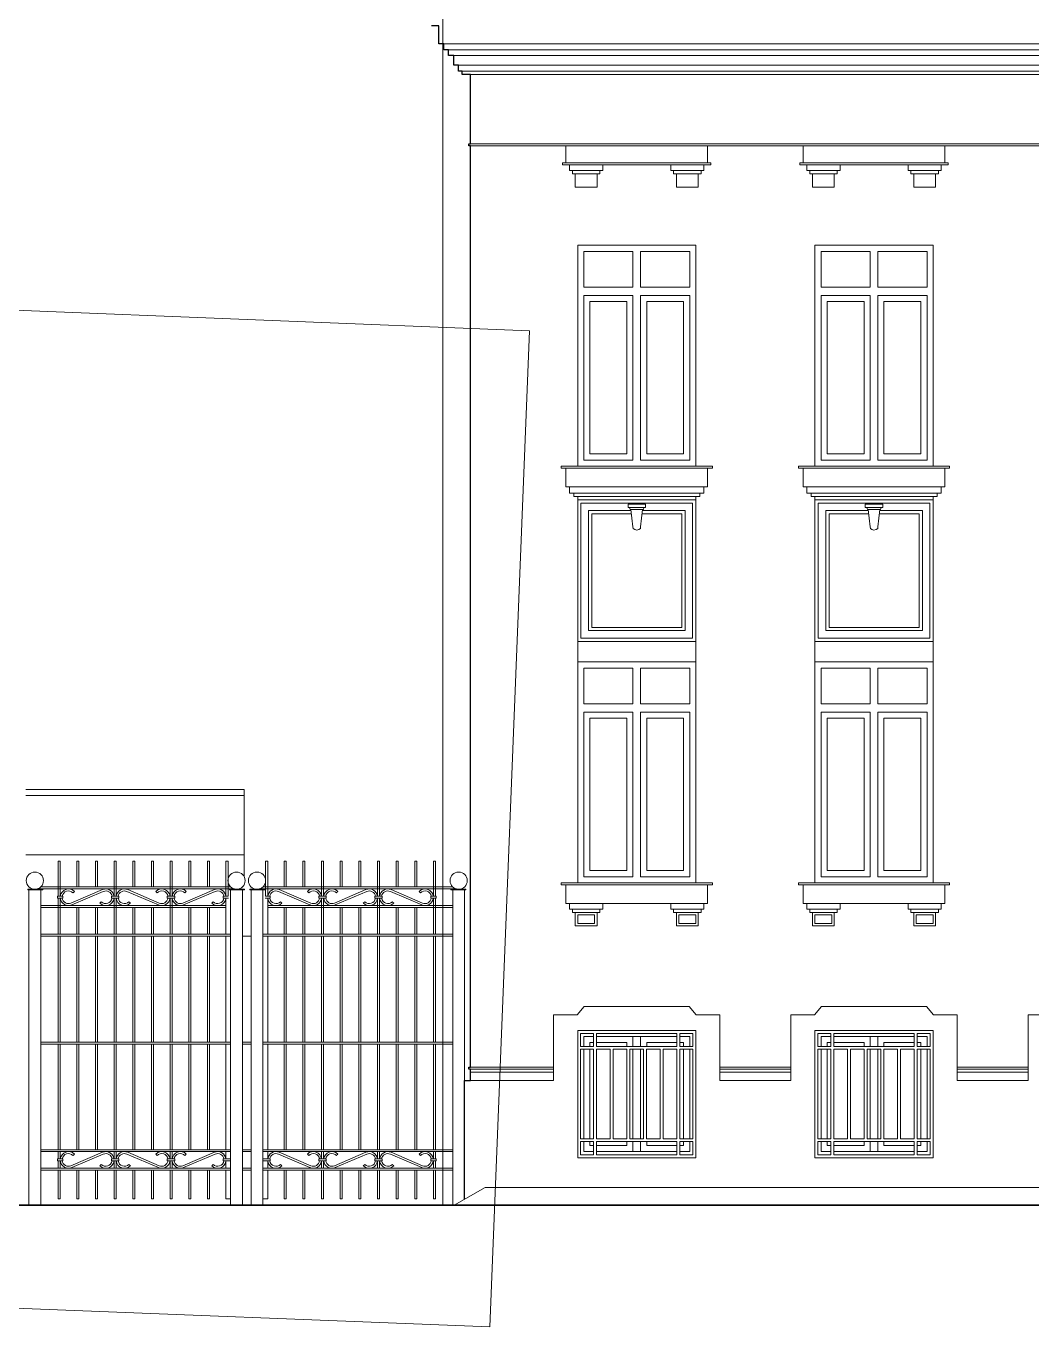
# Model space of a CAD drawing. Header units: metres. Extents: x 13 to 189, y -87 to 82.
# Drawn here: x 142.83 to 151.3, y -70.12 to -59.17 of the extents above; entities that cross this region are included whole.
import ezdxf

# ---------------------------------------------------------------- set-up
doc = ezdxf.new("R2010")
doc.units = ezdxf.units.M
doc.header["$MEASUREMENT"] = 0
for name, color, linetype, lineweight in [('cladiri', 1, 'Continuous', 30), ('Detalii Cladiri', 200, 'Continuous', 9), ('Linie Pamant', 30, 'Continuous', 35), ('Linii de constructie', 255, 'Continuous', 0), ('strazi', 211, 'Continuous', 13), ('Tamplarie', 130, 'Continuous', 9)]:
    doc.layers.add(name, color=color, linetype=linetype, lineweight=lineweight)
doc.layers.add('Plan Secund', color=7, linetype='Continuous', lineweight=5, true_color=0x8a8a8a)
picture_1 = doc.add_image_def('image1.jpg', size_in_pixel=(1332, 830))
picture_2 = doc.add_image_def('image2.jpg', size_in_pixel=(2048, 1153))

msp = doc.modelspace()

# ---------------------------------------------------------------- linework, layer by layer
at = {"layer": 'cladiri'}
msp.add_lwpolyline([(146.526, -69.045), (146.526, -68.045), (146.576, -68.045), (146.576, -67.949), (146.561, -67.949), (146.561, -67.934), (146.576, -67.934), (146.576, -60.174), (146.561, -60.174), (146.561, -60.158), (146.576, -60.158), (146.576, -59.574), (146.505, -59.574), (146.505, -59.544), (146.475, -59.544), (146.475, -59.495), (146.435, -59.495), (146.435, -59.414), (146.39, -59.414), (146.39, -59.365), (146.35, -59.365), (146.35, -59.315), (146.31, -59.315), (146.31, -59.165), (146.246, -59.165)], dxfattribs=at)
at = {"layer": 'Detalii Cladiri'}
for p, q in [((143.104, -66.198), (143.104, -66.494)), ((143.121, -66.494), (143.121, -66.198)), ((143.261, -66.198), (143.261, -66.415)), ((143.278, -66.415), (143.278, -66.198)), ((143.418, -66.198), (143.418, -66.415)), ((143.435, -66.415), (143.435, -66.198)), ((143.575, -66.198), (143.575, -66.494)), ((143.592, -66.494), (143.592, -66.198)), ((143.732, -66.198), (143.732, -66.415)), ((143.749, -66.415), (143.749, -66.198)), ((143.889, -66.198), (143.889, -66.415)), ((143.906, -66.415), (143.906, -66.198)), ((144.046, -66.198), (144.046, -66.494)), ((144.063, -66.494), (144.063, -66.198)), ((144.203, -66.198), (144.203, -66.415)), ((144.22, -66.415), (144.22, -66.198)), ((144.36, -66.198), (144.36, -66.415)), ((144.377, -66.415), (144.377, -66.198)), ((144.517, -66.198), (144.517, -66.494)), ((144.534, -66.494), (144.534, -66.198)), ((144.851, -66.494), (144.851, -66.198)), ((144.868, -66.198), (144.868, -66.494)), ((145.008, -66.415), (145.008, -66.198)), ((145.025, -66.198), (145.025, -66.415)), ((145.165, -66.415), (145.165, -66.198)), ((145.182, -66.198), (145.182, -66.415)), ((145.322, -66.494), (145.322, -66.198)), ((145.339, -66.198), (145.339, -66.494)), ((145.479, -66.415), (145.479, -66.198)), ((145.496, -66.198), (145.496, -66.415)), ((145.636, -66.415), (145.636, -66.198)), ((145.652, -66.198), (145.652, -66.415)), ((145.793, -66.494), (145.793, -66.198)), ((145.809, -66.198), (145.809, -66.494)), ((145.95, -66.415), (145.95, -66.198)), ((145.966, -66.198), (145.966, -66.415)), ((146.107, -66.415), (146.107, -66.198)), ((146.123, -66.198), (146.123, -66.415)), ((146.264, -66.494), (146.264, -66.198)), ((146.28, -66.198), (146.28, -66.494)), ((142.975, -66.434), (142.848, -66.434)), ((142.848, -66.44), (142.848, -66.434)), ((142.975, -66.44), (142.848, -66.44)), ((142.858, -69.095), (142.858, -66.44)), ((142.911, -66.434), (142.975, -66.434)), ((142.926, -66.432), (144.588, -66.432)), ((142.957, -66.415), (144.557, -66.415)), ((142.958, -66.44), (142.958, -69.095)), ((142.975, -66.434), (142.975, -66.44)), ((142.975, -66.434), (142.975, -66.44)), ((142.975, -66.434), (142.975, -66.44)), ((143.099, -66.511), (143.099, -66.494)), ((143.099, -66.494), (143.113, -66.494)), ((143.144, -66.494), (143.113, -66.494)), ((143.144, -66.494), (143.144, -66.511)), ((143.144, -66.494), (143.144, -66.511)), ((143.478, -66.438), (143.212, -66.551)), ((143.484, -66.453), (143.219, -66.567)), ((143.229, -66.464), (143.241, -66.453)), ((143.553, -66.494), (143.584, -66.494)), ((143.553, -66.494), (143.553, -66.511)), ((143.615, -66.494), (143.584, -66.494)), ((143.615, -66.494), (143.615, -66.511)), ((143.683, -66.453), (143.948, -66.567)), ((143.69, -66.438), (143.955, -66.551)), ((143.938, -66.464), (143.926, -66.453)), ((144.023, -66.494), (144.054, -66.494)), ((144.023, -66.494), (144.023, -66.511)), ((144.085, -66.494), (144.054, -66.494)), ((144.085, -66.494), (144.085, -66.511)), ((144.419, -66.438), (144.154, -66.551)), ((144.426, -66.453), (144.16, -66.567)), ((144.171, -66.464), (144.182, -66.453)), ((144.494, -66.494), (144.534, -66.494)), ((144.494, -66.494), (144.494, -66.511)), ((144.673, -66.434), (144.546, -66.434)), ((144.546, -66.44), (144.546, -66.434)), ((144.673, -66.44), (144.546, -66.44)), ((144.556, -69.095), (144.556, -66.44)), ((144.609, -66.434), (144.673, -66.434)), ((144.656, -66.44), (144.656, -69.095)), ((144.673, -66.434), (144.673, -66.44)), ((144.673, -66.434), (144.673, -66.44)), ((144.673, -66.434), (144.673, -66.44)), ((144.845, -66.434), (144.718, -66.434)), ((144.718, -66.44), (144.718, -66.434)), ((144.845, -66.44), (144.718, -66.44)), ((144.729, -69.095), (144.729, -66.44)), ((144.782, -66.434), (144.845, -66.434)), ((146.458, -66.432), (144.797, -66.432)), ((146.427, -66.415), (144.827, -66.415)), ((144.828, -66.44), (144.828, -69.095)), ((144.845, -66.434), (144.845, -66.44)), ((144.845, -66.434), (144.845, -66.44)), ((144.845, -66.434), (144.845, -66.44)), ((144.89, -66.494), (144.851, -66.494)), ((144.89, -66.494), (144.89, -66.511)), ((144.959, -66.453), (145.224, -66.567)), ((144.965, -66.438), (145.231, -66.551)), ((145.214, -66.464), (145.202, -66.453)), ((145.299, -66.494), (145.33, -66.494)), ((145.299, -66.494), (145.299, -66.511)), ((145.361, -66.494), (145.33, -66.494)), ((145.361, -66.494), (145.361, -66.511)), ((145.695, -66.438), (145.43, -66.551)), ((145.702, -66.453), (145.436, -66.567)), ((145.446, -66.464), (145.458, -66.453)), ((145.77, -66.494), (145.77, -66.511)), ((145.77, -66.494), (145.801, -66.494)), ((145.832, -66.494), (145.801, -66.494)), ((145.832, -66.494), (145.832, -66.511)), ((145.901, -66.453), (146.166, -66.567)), ((145.907, -66.438), (146.172, -66.551)), ((146.156, -66.464), (146.144, -66.453)), ((146.241, -66.494), (146.241, -66.511)), ((146.241, -66.494), (146.272, -66.494)), ((146.241, -66.494), (146.241, -66.511)), ((146.286, -66.494), (146.272, -66.494)), ((146.286, -66.511), (146.286, -66.494)), ((146.409, -66.434), (146.537, -66.434)), ((146.41, -66.434), (146.409, -66.44)), ((146.41, -66.434), (146.409, -66.44)), ((146.41, -66.434), (146.409, -66.44)), ((146.409, -66.44), (146.537, -66.44)), ((146.473, -66.434), (146.41, -66.434)), ((146.427, -66.44), (146.427, -69.095)), ((146.526, -69.044), (146.526, -66.44)), ((146.537, -66.44), (146.537, -66.434)), ((142.958, -66.572), (144.517, -66.572)), ((142.958, -66.589), (144.517, -66.589)), ((143.099, -66.511), (143.113, -66.511)), ((143.104, -66.511), (143.104, -66.813)), ((143.144, -66.511), (143.113, -66.511)), ((143.121, -66.813), (143.121, -66.511)), ((143.261, -66.589), (143.261, -66.813)), ((143.278, -66.813), (143.278, -66.589)), ((143.418, -66.589), (143.418, -66.813)), ((143.435, -66.813), (143.435, -66.589)), ((143.467, -66.54), (143.456, -66.552)), ((143.553, -66.511), (143.584, -66.511)), ((143.575, -66.511), (143.575, -66.813)), ((143.615, -66.511), (143.584, -66.511)), ((143.592, -66.813), (143.592, -66.511)), ((143.7, -66.54), (143.712, -66.552)), ((143.732, -66.589), (143.732, -66.813)), ((143.749, -66.813), (143.749, -66.589)), ((143.889, -66.589), (143.889, -66.813)), ((143.906, -66.813), (143.906, -66.589)), ((144.023, -66.511), (144.054, -66.511)), ((144.046, -66.511), (144.046, -66.813)), ((144.085, -66.511), (144.054, -66.511)), ((144.063, -66.813), (144.063, -66.511)), ((144.203, -66.589), (144.203, -66.813)), ((144.22, -66.813), (144.22, -66.589)), ((144.36, -66.589), (144.36, -66.813)), ((144.377, -66.813), (144.377, -66.589)), ((144.409, -66.54), (144.397, -66.552)), ((144.494, -66.511), (144.538, -66.511)), ((144.517, -66.511), (144.517, -66.813)), ((144.89, -66.511), (144.846, -66.511)), ((144.868, -66.511), (144.868, -66.813)), ((146.427, -66.572), (144.868, -66.572)), ((146.427, -66.589), (144.868, -66.589)), ((144.976, -66.54), (144.987, -66.552)), ((145.008, -66.813), (145.008, -66.589)), ((145.025, -66.589), (145.025, -66.813)), ((145.165, -66.813), (145.165, -66.589)), ((145.182, -66.589), (145.182, -66.813)), ((145.299, -66.511), (145.33, -66.511)), ((145.322, -66.813), (145.322, -66.511)), ((145.361, -66.511), (145.33, -66.511)), ((145.339, -66.511), (145.339, -66.813)), ((145.479, -66.813), (145.479, -66.589)), ((145.496, -66.589), (145.496, -66.813)), ((145.636, -66.813), (145.636, -66.589)), ((145.652, -66.589), (145.652, -66.813)), ((145.685, -66.54), (145.673, -66.552)), ((145.77, -66.511), (145.801, -66.511)), ((145.793, -66.813), (145.793, -66.511)), ((145.832, -66.511), (145.801, -66.511)), ((145.809, -66.511), (145.809, -66.813)), ((145.917, -66.54), (145.929, -66.552)), ((145.95, -66.813), (145.95, -66.589)), ((145.966, -66.589), (145.966, -66.813)), ((146.107, -66.813), (146.107, -66.589)), ((146.123, -66.589), (146.123, -66.813)), ((146.241, -66.511), (146.272, -66.511)), ((146.264, -66.813), (146.264, -66.511)), ((146.286, -66.511), (146.272, -66.511)), ((146.28, -66.511), (146.28, -66.813)), ((142.958, -66.813), (144.556, -66.813)), ((146.427, -66.813), (144.828, -66.813)), ((142.958, -66.83), (144.556, -66.83)), ((143.104, -67.721), (143.104, -66.83)), ((143.121, -66.83), (143.121, -67.721)), ((143.261, -67.721), (143.261, -66.83)), ((143.278, -66.83), (143.278, -67.721)), ((143.418, -67.721), (143.418, -66.83)), ((143.435, -66.83), (143.435, -67.721)), ((143.575, -67.721), (143.575, -66.83)), ((143.592, -66.83), (143.592, -67.721)), ((143.732, -67.721), (143.732, -66.83)), ((143.749, -66.83), (143.749, -67.721)), ((143.889, -67.721), (143.889, -66.83)), ((143.906, -66.83), (143.906, -67.721)), ((144.046, -67.721), (144.046, -66.83)), ((144.063, -66.83), (144.063, -67.721)), ((144.203, -67.721), (144.203, -66.83)), ((144.22, -66.83), (144.22, -67.721)), ((144.36, -67.721), (144.36, -66.83)), ((144.377, -66.83), (144.377, -67.721)), ((144.517, -67.721), (144.517, -66.83)), ((144.656, -66.83), (144.729, -66.83)), ((146.427, -66.83), (144.828, -66.83)), ((144.868, -67.721), (144.868, -66.83)), ((145.008, -66.83), (145.008, -67.721)), ((145.025, -67.721), (145.025, -66.83)), ((145.165, -66.83), (145.165, -67.721)), ((145.182, -67.721), (145.182, -66.83)), ((145.322, -66.83), (145.322, -67.721)), ((145.339, -67.721), (145.339, -66.83)), ((145.479, -66.83), (145.479, -67.721)), ((145.496, -67.721), (145.496, -66.83)), ((145.636, -66.83), (145.636, -67.721)), ((145.652, -67.721), (145.652, -66.83)), ((145.793, -66.83), (145.793, -67.721)), ((145.809, -67.721), (145.809, -66.83)), ((145.95, -66.83), (145.95, -67.721)), ((145.966, -67.721), (145.966, -66.83)), ((146.107, -66.83), (146.107, -67.721)), ((146.123, -67.721), (146.123, -66.83)), ((146.264, -66.83), (146.264, -67.721)), ((146.28, -67.721), (146.28, -66.83)), ((142.958, -67.721), (144.556, -67.721)), ((142.958, -67.738), (144.556, -67.738)), ((143.104, -67.738), (143.104, -68.628)), ((143.121, -68.628), (143.121, -67.738)), ((143.261, -67.738), (143.261, -68.628)), ((143.278, -68.628), (143.278, -67.738)), ((143.418, -67.738), (143.418, -68.628)), ((143.435, -68.628), (143.435, -67.738)), ((143.575, -67.738), (143.575, -68.628)), ((143.592, -68.628), (143.592, -67.738)), ((143.732, -67.738), (143.732, -68.628)), ((143.749, -68.628), (143.749, -67.738)), ((143.889, -67.738), (143.889, -68.628)), ((143.906, -68.628), (143.906, -67.738)), ((144.046, -67.738), (144.046, -68.628)), ((144.063, -68.628), (144.063, -67.738)), ((144.203, -67.738), (144.203, -68.628)), ((144.22, -68.628), (144.22, -67.738)), ((144.36, -67.738), (144.36, -68.628)), ((144.377, -68.628), (144.377, -67.738)), ((144.517, -67.738), (144.517, -68.628)), ((144.656, -67.721), (144.729, -67.721)), ((144.656, -67.738), (144.729, -67.738)), ((146.427, -67.721), (144.828, -67.721)), ((146.427, -67.738), (144.828, -67.738)), ((144.868, -67.738), (144.868, -68.628)), ((145.008, -68.628), (145.008, -67.738)), ((145.025, -67.738), (145.025, -68.628)), ((145.165, -68.628), (145.165, -67.738)), ((145.182, -67.738), (145.182, -68.628)), ((145.322, -68.628), (145.322, -67.738)), ((145.339, -67.738), (145.339, -68.628)), ((145.479, -68.628), (145.479, -67.738)), ((145.496, -67.738), (145.496, -68.628)), ((145.636, -68.628), (145.636, -67.738)), ((145.652, -67.738), (145.652, -68.628)), ((145.793, -68.628), (145.793, -67.738)), ((145.809, -67.738), (145.809, -68.628)), ((145.95, -68.628), (145.95, -67.738)), ((145.966, -67.738), (145.966, -68.628)), ((146.107, -68.628), (146.107, -67.738)), ((146.123, -67.738), (146.123, -68.628)), ((146.264, -68.628), (146.264, -67.738)), ((146.28, -67.738), (146.28, -68.628)), ((142.958, -68.628), (144.556, -68.628)), ((142.958, -68.644), (144.556, -68.644)), ((143.104, -68.644), (143.104, -68.706)), ((143.121, -68.706), (143.121, -68.644)), ((143.478, -68.65), (143.212, -68.763)), ((143.484, -68.665), (143.219, -68.779)), ((143.229, -68.677), (143.241, -68.665)), ((143.575, -68.644), (143.575, -68.706)), ((143.592, -68.706), (143.592, -68.644)), ((143.683, -68.665), (143.948, -68.779)), ((143.69, -68.65), (143.955, -68.763)), ((143.938, -68.677), (143.926, -68.665)), ((144.046, -68.644), (144.046, -68.706)), ((144.063, -68.706), (144.063, -68.644)), ((144.419, -68.65), (144.154, -68.763)), ((144.426, -68.665), (144.16, -68.779)), ((144.171, -68.677), (144.182, -68.665)), ((144.517, -68.644), (144.517, -68.706)), ((144.656, -68.628), (144.729, -68.628)), ((144.656, -68.644), (144.729, -68.644)), ((146.427, -68.628), (144.828, -68.628)), ((146.427, -68.644), (144.828, -68.644)), ((144.868, -68.644), (144.868, -68.706)), ((144.959, -68.665), (145.224, -68.779)), ((144.965, -68.65), (145.231, -68.763)), ((145.214, -68.677), (145.202, -68.665)), ((145.322, -68.706), (145.322, -68.644)), ((145.339, -68.644), (145.339, -68.706)), ((145.695, -68.65), (145.43, -68.763)), ((145.702, -68.665), (145.436, -68.779)), ((145.446, -68.677), (145.458, -68.665)), ((145.793, -68.706), (145.793, -68.644)), ((145.809, -68.644), (145.809, -68.706)), ((145.901, -68.665), (146.166, -68.779)), ((145.907, -68.65), (146.172, -68.763)), ((146.156, -68.677), (146.144, -68.665)), ((146.264, -68.706), (146.264, -68.644)), ((146.28, -68.644), (146.28, -68.706)), ((142.958, -68.784), (144.556, -68.784)), ((142.958, -68.801), (144.556, -68.801)), ((143.099, -68.723), (143.099, -68.706)), ((143.099, -68.706), (143.113, -68.706)), ((143.099, -68.723), (143.113, -68.723)), ((143.104, -68.723), (143.104, -68.784)), ((143.104, -68.801), (143.104, -69.042)), ((143.144, -68.706), (143.113, -68.706)), ((143.144, -68.723), (143.113, -68.723)), ((143.121, -68.784), (143.121, -68.723)), ((143.121, -69.042), (143.121, -68.801)), ((143.144, -68.706), (143.144, -68.723)), ((143.144, -68.706), (143.144, -68.723)), ((143.261, -68.801), (143.261, -69.042)), ((143.278, -69.042), (143.278, -68.801)), ((143.418, -68.801), (143.418, -69.042)), ((143.435, -69.042), (143.435, -68.801)), ((143.467, -68.752), (143.456, -68.764)), ((143.553, -68.706), (143.584, -68.706)), ((143.553, -68.706), (143.553, -68.723)), ((143.553, -68.723), (143.584, -68.723)), ((143.575, -68.723), (143.575, -68.784)), ((143.575, -68.801), (143.575, -69.042)), ((143.615, -68.706), (143.584, -68.706)), ((143.615, -68.723), (143.584, -68.723)), ((143.592, -68.784), (143.592, -68.723)), ((143.592, -69.042), (143.592, -68.801)), ((143.615, -68.706), (143.615, -68.723)), ((143.7, -68.752), (143.712, -68.764)), ((143.732, -68.801), (143.732, -69.042)), ((143.749, -69.042), (143.749, -68.801)), ((143.889, -68.801), (143.889, -69.042)), ((143.906, -69.042), (143.906, -68.801)), ((144.023, -68.706), (144.054, -68.706)), ((144.023, -68.706), (144.023, -68.723)), ((144.023, -68.723), (144.054, -68.723)), ((144.046, -68.723), (144.046, -68.784)), ((144.046, -68.801), (144.046, -69.042)), ((144.085, -68.706), (144.054, -68.706)), ((144.085, -68.723), (144.054, -68.723)), ((144.063, -68.784), (144.063, -68.723)), ((144.063, -69.042), (144.063, -68.801)), ((144.085, -68.706), (144.085, -68.723)), ((144.203, -68.801), (144.203, -69.042)), ((144.22, -69.042), (144.22, -68.801)), ((144.36, -68.801), (144.36, -69.042)), ((144.377, -69.042), (144.377, -68.801)), ((144.409, -68.752), (144.397, -68.764)), ((144.494, -68.706), (144.525, -68.706)), ((144.494, -68.706), (144.494, -68.723)), ((144.494, -68.723), (144.525, -68.723)), ((144.517, -68.723), (144.517, -68.784)), ((144.517, -68.801), (144.517, -69.042)), ((144.556, -68.706), (144.525, -68.706)), ((144.556, -68.723), (144.525, -68.723)), ((144.656, -68.784), (144.729, -68.784)), ((144.656, -68.801), (144.729, -68.801)), ((144.828, -68.706), (144.859, -68.706)), ((144.828, -68.723), (144.859, -68.723)), ((146.427, -68.784), (144.828, -68.784)), ((146.427, -68.801), (144.828, -68.801)), ((144.89, -68.706), (144.859, -68.706)), ((144.89, -68.723), (144.859, -68.723)), ((144.868, -68.723), (144.868, -68.784)), ((144.868, -68.801), (144.868, -69.042)), ((144.89, -68.706), (144.89, -68.723)), ((144.976, -68.752), (144.987, -68.764)), ((145.008, -69.042), (145.008, -68.801)), ((145.025, -68.801), (145.025, -69.042)), ((145.165, -69.042), (145.165, -68.801)), ((145.182, -68.801), (145.182, -69.042)), ((145.299, -68.706), (145.33, -68.706)), ((145.299, -68.706), (145.299, -68.723)), ((145.299, -68.723), (145.33, -68.723)), ((145.322, -68.784), (145.322, -68.723)), ((145.322, -69.042), (145.322, -68.801)), ((145.361, -68.706), (145.33, -68.706)), ((145.361, -68.723), (145.33, -68.723)), ((145.339, -68.723), (145.339, -68.784)), ((145.339, -68.801), (145.339, -69.042)), ((145.361, -68.706), (145.361, -68.723)), ((145.479, -69.042), (145.479, -68.801)), ((145.496, -68.801), (145.496, -69.042)), ((145.636, -69.042), (145.636, -68.801)), ((145.652, -68.801), (145.652, -69.042)), ((145.685, -68.752), (145.673, -68.764)), ((145.77, -68.706), (145.77, -68.723)), ((145.77, -68.706), (145.801, -68.706)), ((145.77, -68.723), (145.801, -68.723)), ((145.793, -68.784), (145.793, -68.723)), ((145.793, -69.042), (145.793, -68.801)), ((145.832, -68.706), (145.801, -68.706)), ((145.832, -68.723), (145.801, -68.723)), ((145.809, -68.723), (145.809, -68.784)), ((145.809, -68.801), (145.809, -69.042)), ((145.832, -68.706), (145.832, -68.723)), ((145.917, -68.752), (145.929, -68.764)), ((145.95, -69.042), (145.95, -68.801)), ((145.966, -68.801), (145.966, -69.042)), ((146.107, -69.042), (146.107, -68.801)), ((146.123, -68.801), (146.123, -69.042)), ((146.241, -68.706), (146.241, -68.723)), ((146.241, -68.706), (146.272, -68.706)), ((146.241, -68.706), (146.241, -68.723)), ((146.241, -68.723), (146.272, -68.723)), ((146.264, -68.784), (146.264, -68.723)), ((146.264, -69.042), (146.264, -68.801)), ((146.286, -68.706), (146.272, -68.706)), ((146.286, -68.723), (146.272, -68.723)), ((146.28, -68.723), (146.28, -68.784)), ((146.28, -68.801), (146.28, -69.042)), ((146.286, -68.723), (146.286, -68.706))]:
    msp.add_line(p, q, dxfattribs=at)
at = {"layer": 'Detalii Cladiri', "ltscale": 0.5}
for p, q in [((143.121, -66.198), (143.104, -66.198)), ((143.278, -66.198), (143.261, -66.198)), ((143.435, -66.198), (143.418, -66.198)), ((143.592, -66.198), (143.575, -66.198)), ((143.749, -66.198), (143.732, -66.198)), ((143.906, -66.198), (143.889, -66.198)), ((144.063, -66.198), (144.046, -66.198)), ((144.22, -66.198), (144.203, -66.198)), ((144.377, -66.198), (144.36, -66.198)), ((144.534, -66.198), (144.517, -66.198)), ((144.851, -66.198), (144.868, -66.198)), ((145.008, -66.198), (145.025, -66.198)), ((145.165, -66.198), (145.182, -66.198)), ((145.322, -66.198), (145.339, -66.198)), ((145.479, -66.198), (145.496, -66.198)), ((145.636, -66.198), (145.652, -66.198)), ((145.793, -66.198), (145.809, -66.198)), ((145.95, -66.198), (145.966, -66.198)), ((146.107, -66.198), (146.123, -66.198)), ((146.264, -66.198), (146.28, -66.198)), ((143.121, -69.042), (143.104, -69.042)), ((143.278, -69.042), (143.261, -69.042)), ((143.435, -69.042), (143.418, -69.042)), ((143.592, -69.042), (143.575, -69.042)), ((143.749, -69.042), (143.732, -69.042)), ((143.906, -69.042), (143.889, -69.042)), ((144.063, -69.042), (144.046, -69.042)), ((144.22, -69.042), (144.203, -69.042)), ((144.377, -69.042), (144.36, -69.042)), ((144.556, -69.042), (144.517, -69.042)), ((144.828, -69.042), (144.868, -69.042)), ((145.008, -69.042), (145.025, -69.042)), ((145.165, -69.042), (145.182, -69.042)), ((145.322, -69.042), (145.339, -69.042)), ((145.479, -69.042), (145.496, -69.042)), ((145.636, -69.042), (145.652, -69.042)), ((145.793, -69.042), (145.809, -69.042)), ((145.95, -69.042), (145.966, -69.042)), ((146.107, -69.042), (146.123, -69.042)), ((146.264, -69.042), (146.28, -69.042))]:
    msp.add_line(p, q, dxfattribs=at)
at = {"layer": 'Detalii Cladiri'}
for points in [[(146.35, -59.315), (153.846, -59.315)], [(146.39, -59.365), (153.886, -59.365)], [(146.435, -59.414), (153.931, -59.414)], [(146.475, -59.495), (153.971, -59.495)], [(146.505, -59.544), (154.001, -59.544)], [(146.576, -59.574), (154.072, -59.574)], [(154.056, -60.174), (146.576, -60.174), (146.561, -60.174), (146.561, -60.158), (146.576, -60.158), (154.056, -60.158)], [(148.572, -60.333), (148.6, -60.333), (148.6, -60.318), (147.35, -60.318), (147.35, -60.333), (148.572, -60.333)], [(150.57, -60.333), (150.598, -60.333), (150.598, -60.318), (149.349, -60.318), (149.349, -60.333), (150.57, -60.333)], [(148.572, -62.888), (148.612, -62.888), (148.612, -62.872), (147.339, -62.872), (147.339, -62.888), (148.572, -62.888)], [(150.57, -62.888), (150.61, -62.888), (150.61, -62.872), (149.337, -62.872), (149.337, -62.888), (150.57, -62.888)], [(147.478, -64.52), (147.478, -63.127)], [(148.473, -64.52), (148.473, -63.127)], [(149.476, -64.52), (149.476, -63.127)], [(150.471, -64.52), (150.471, -63.127)], [(148.022, -63.246), (148.382, -63.246), (148.382, -64.257), (147.569, -64.257), (147.569, -63.246), (147.928, -63.246)], [(148.02, -63.274), (148.354, -63.274), (148.354, -64.229), (147.597, -64.229), (147.597, -63.274), (147.931, -63.274)], [(148.036, -63.221), (147.975, -63.221), (147.915, -63.221)], [(148.023, -63.238), (147.975, -63.238), (147.927, -63.238)], [(150.021, -63.246), (150.38, -63.246), (150.38, -64.257), (149.567, -64.257), (149.567, -63.246), (149.926, -63.246)], [(150.018, -63.274), (150.352, -63.274), (150.352, -64.229), (149.595, -64.229), (149.595, -63.274), (149.929, -63.274)], [(150.034, -63.221), (149.973, -63.221), (149.913, -63.221)], [(150.021, -63.238), (149.973, -63.238), (149.925, -63.238)], [(148.572, -66.396), (148.612, -66.396), (148.612, -66.38), (147.339, -66.38), (147.339, -66.396), (148.572, -66.396)], [(150.57, -66.396), (150.61, -66.396), (150.61, -66.38), (149.337, -66.38), (149.337, -66.396), (150.57, -66.396)], [(146.576, -68.045), (147.275, -68.045), (147.275, -67.491), (147.475, -67.491), (147.533, -67.421), (148.418, -67.421), (148.475, -67.491), (148.675, -67.491), (148.675, -68.045), (149.273, -68.045), (149.273, -67.491), (149.473, -67.491), (149.531, -67.421), (150.416, -67.421), (150.473, -67.491), (150.673, -67.491), (150.673, -68.045), (151.272, -68.045), (151.272, -67.491), (151.472, -67.491)], [(147.275, -67.949), (146.576, -67.949), (146.561, -67.949), (146.561, -67.934), (146.576, -67.934), (147.275, -67.934)], [(146.576, -67.975), (147.275, -67.975)], [(148.675, -67.934), (148.675, -67.934), (149.273, -67.934)], [(149.273, -67.949), (148.675, -67.949)], [(148.675, -67.975), (149.273, -67.975)], [(150.673, -67.934), (150.673, -67.934), (151.272, -67.934)], [(151.272, -67.949), (150.673, -67.949)], [(150.673, -67.975), (151.272, -67.975)]]:
    msp.add_lwpolyline(points, dxfattribs=at)
for points in [[(147.975, -60.174), (147.378, -60.174), (147.378, -60.318), (148.572, -60.318), (148.572, -60.174)], [(149.973, -60.174), (149.376, -60.174), (149.376, -60.318), (150.57, -60.318), (150.57, -60.174)], [(147.41, -60.333), (147.689, -60.333), (147.689, -60.381), (147.41, -60.381)], [(148.541, -60.333), (148.262, -60.333), (148.262, -60.381), (148.541, -60.381)], [(149.408, -60.333), (149.687, -60.333), (149.687, -60.381), (149.408, -60.381)], [(150.539, -60.333), (150.26, -60.333), (150.26, -60.381), (150.539, -60.381)], [(147.549, -60.409), (147.434, -60.409), (147.434, -60.381), (147.549, -60.381), (147.665, -60.381), (147.665, -60.409)], [(147.549, -60.521), (147.458, -60.521), (147.458, -60.409), (147.549, -60.409), (147.641, -60.409), (147.641, -60.521)], [(148.401, -60.409), (148.517, -60.409), (148.517, -60.381), (148.401, -60.381), (148.286, -60.381), (148.286, -60.409)], [(148.401, -60.521), (148.493, -60.521), (148.493, -60.409), (148.401, -60.409), (148.31, -60.409), (148.31, -60.521)], [(149.547, -60.409), (149.432, -60.409), (149.432, -60.381), (149.547, -60.381), (149.663, -60.381), (149.663, -60.409)], [(149.547, -60.521), (149.456, -60.521), (149.456, -60.409), (149.547, -60.409), (149.639, -60.409), (149.639, -60.521)], [(150.399, -60.409), (150.515, -60.409), (150.515, -60.381), (150.399, -60.381), (150.284, -60.381), (150.284, -60.409)], [(150.399, -60.521), (150.491, -60.521), (150.491, -60.409), (150.399, -60.409), (150.308, -60.409), (150.308, -60.521)], [(147.478, -61.012), (148.473, -61.012), (148.473, -62.872), (147.478, -62.872)], [(149.476, -61.012), (150.471, -61.012), (150.471, -62.872), (149.476, -62.872)], [(147.975, -62.888), (147.378, -62.888), (147.378, -63.047), (147.975, -63.047), (148.572, -63.047), (148.572, -62.888)], [(149.973, -62.888), (149.376, -62.888), (149.376, -63.047), (149.973, -63.047), (150.57, -63.047), (150.57, -62.888)], [(147.41, -63.047), (147.41, -63.099), (148.54, -63.099), (148.54, -63.047)], [(147.445, -63.099), (147.445, -63.127), (148.506, -63.127), (148.506, -63.099)], [(149.408, -63.047), (149.408, -63.099), (150.538, -63.099), (150.538, -63.047)], [(149.443, -63.099), (149.443, -63.127), (150.504, -63.127), (150.504, -63.099)], [(147.478, -63.154), (148.473, -63.154), (148.473, -64.348), (147.478, -64.348)], [(147.505, -63.182), (148.445, -63.182), (148.445, -64.32), (147.505, -64.32)], [(147.975, -63.193), (147.902, -63.193), (147.902, -63.221), (147.915, -63.221), (147.919, -63.238), (147.927, -63.238), (147.942, -63.383), (147.945, -63.397), (147.958, -63.406), (147.975, -63.411), (147.992, -63.406), (148.006, -63.397), (148.008, -63.383), (148.023, -63.238), (148.031, -63.238), (148.036, -63.221), (148.049, -63.221), (148.049, -63.193)], [(149.476, -63.154), (150.471, -63.154), (150.471, -64.348), (149.476, -64.348)], [(149.503, -63.182), (150.443, -63.182), (150.443, -64.32), (149.503, -64.32)], [(149.973, -63.193), (149.9, -63.193), (149.9, -63.221), (149.913, -63.221), (149.917, -63.238), (149.925, -63.238), (149.94, -63.383), (149.943, -63.397), (149.956, -63.406), (149.973, -63.411), (149.991, -63.406), (150.004, -63.397), (150.006, -63.383), (150.021, -63.238), (150.029, -63.238), (150.034, -63.221), (150.047, -63.221), (150.047, -63.193)], [(147.478, -64.52), (148.473, -64.52), (148.473, -66.38), (147.478, -66.38)], [(149.476, -64.52), (150.471, -64.52), (150.471, -66.38), (149.476, -66.38)], [(147.975, -66.396), (147.378, -66.396), (147.378, -66.555), (147.975, -66.555), (148.572, -66.555), (148.572, -66.396)], [(149.973, -66.396), (149.376, -66.396), (149.376, -66.555), (149.973, -66.555), (150.57, -66.555), (150.57, -66.396)], [(147.41, -66.555), (147.689, -66.555), (147.689, -66.603), (147.41, -66.603)], [(147.549, -66.631), (147.434, -66.631), (147.434, -66.603), (147.549, -66.603), (147.665, -66.603), (147.665, -66.631)], [(148.541, -66.555), (148.262, -66.555), (148.262, -66.603), (148.541, -66.603)], [(148.401, -66.631), (148.517, -66.631), (148.517, -66.603), (148.401, -66.603), (148.286, -66.603), (148.286, -66.631)], [(149.408, -66.555), (149.687, -66.555), (149.687, -66.603), (149.408, -66.603)], [(149.547, -66.631), (149.432, -66.631), (149.432, -66.603), (149.547, -66.603), (149.663, -66.603), (149.663, -66.631)], [(150.539, -66.555), (150.26, -66.555), (150.26, -66.603), (150.539, -66.603)], [(150.399, -66.631), (150.515, -66.631), (150.515, -66.603), (150.399, -66.603), (150.284, -66.603), (150.284, -66.631)], [(147.549, -66.743), (147.458, -66.743), (147.458, -66.631), (147.549, -66.631), (147.641, -66.631), (147.641, -66.743)], [(147.549, -66.723), (147.478, -66.723), (147.478, -66.651), (147.549, -66.651), (147.621, -66.651), (147.621, -66.723)], [(148.401, -66.743), (148.493, -66.743), (148.493, -66.631), (148.401, -66.631), (148.31, -66.631), (148.31, -66.743)], [(148.401, -66.723), (148.473, -66.723), (148.473, -66.651), (148.401, -66.651), (148.329, -66.651), (148.329, -66.723)], [(149.547, -66.743), (149.456, -66.743), (149.456, -66.631), (149.547, -66.631), (149.639, -66.631), (149.639, -66.743)], [(149.547, -66.723), (149.476, -66.723), (149.476, -66.651), (149.547, -66.651), (149.619, -66.651), (149.619, -66.723)], [(150.399, -66.743), (150.491, -66.743), (150.491, -66.631), (150.399, -66.631), (150.308, -66.631), (150.308, -66.743)], [(150.399, -66.723), (150.471, -66.723), (150.471, -66.651), (150.399, -66.651), (150.328, -66.651), (150.328, -66.723)], [(147.478, -68.695), (147.478, -67.623), (148.473, -67.623), (148.473, -68.695)], [(147.612, -67.648), (147.502, -67.648), (147.502, -67.758), (147.612, -67.758)], [(148.314, -67.648), (147.637, -67.648), (147.637, -67.758), (148.314, -67.758)], [(148.448, -67.758), (148.338, -67.758), (148.338, -67.648), (148.448, -67.648)], [(149.476, -68.695), (149.476, -67.623), (150.471, -67.623), (150.471, -68.695)], [(149.61, -67.648), (149.501, -67.648), (149.501, -67.758), (149.61, -67.758)], [(150.312, -67.648), (149.635, -67.648), (149.635, -67.758), (150.312, -67.758)], [(150.446, -67.758), (150.337, -67.758), (150.337, -67.648), (150.446, -67.648)], [(147.502, -67.782), (147.502, -68.535), (147.612, -68.535), (147.612, -67.782)], [(147.637, -67.782), (147.637, -68.535), (147.752, -68.535), (147.752, -67.782)], [(147.777, -67.782), (147.777, -68.535), (147.892, -68.535), (147.892, -67.782)], [(147.917, -67.782), (147.917, -68.535), (148.032, -68.535), (148.032, -67.782)], [(148.057, -67.782), (148.057, -68.535), (148.172, -68.535), (148.172, -67.782)], [(148.314, -67.782), (148.314, -68.535), (148.197, -68.535), (148.197, -67.782)], [(148.448, -68.535), (148.448, -67.782), (148.338, -67.782), (148.338, -68.535)], [(149.501, -67.782), (149.501, -68.535), (149.61, -68.535), (149.61, -67.782)], [(149.635, -67.782), (149.635, -68.535), (149.75, -68.535), (149.75, -67.782)], [(149.775, -67.782), (149.775, -68.535), (149.89, -68.535), (149.89, -67.782)], [(149.915, -67.782), (149.915, -68.535), (150.03, -68.535), (150.03, -67.782)], [(150.055, -67.782), (150.055, -68.535), (150.171, -68.535), (150.171, -67.782)], [(150.312, -67.782), (150.312, -68.535), (150.195, -68.535), (150.195, -67.782)], [(150.446, -68.535), (150.446, -67.782), (150.337, -67.782), (150.337, -68.535)], [(147.502, -68.56), (147.612, -68.56), (147.612, -68.67), (147.502, -68.67)], [(147.637, -68.67), (147.637, -68.56), (148.314, -68.56), (148.314, -68.67)], [(148.338, -68.67), (148.338, -68.56), (148.448, -68.56), (148.448, -68.67)], [(149.501, -68.56), (149.61, -68.56), (149.61, -68.67), (149.501, -68.67)], [(149.635, -68.67), (149.635, -68.56), (150.312, -68.56), (150.312, -68.67)], [(150.337, -68.67), (150.337, -68.56), (150.446, -68.56), (150.446, -68.67)]]:
    msp.add_lwpolyline(points, close=True, dxfattribs=at)
for centre in [(142.908, -66.362), (144.606, -66.362), (144.778, -66.362), (146.476, -66.362)]:
    msp.add_circle(centre, 0.0725, dxfattribs=at)
for centre, radius, start, end in [((143.191, -66.502), 0.0701, 45, 173.1424), ((143.191, -66.502), 0.0534, 45, 170.9752), ((143.505, -66.502), 0.0701, 6.8576, 113.1621), ((143.505, -66.502), 0.0534, 9.0248, 113.1621), ((143.662, -66.502), 0.0701, 66.8379, 173.1424), ((143.662, -66.502), 0.0534, 66.8379, 170.9752), ((143.976, -66.502), 0.0701, 6.8576, 135), ((143.976, -66.502), 0.0534, 9.0248, 135), ((144.133, -66.502), 0.0701, 45, 173.1424), ((144.133, -66.502), 0.0534, 45, 170.9752), ((144.447, -66.502), 0.0701, 6.8576, 113.1621), ((144.447, -66.502), 0.0534, 9.0248, 113.1621), ((144.938, -66.502), 0.0701, 66.8379, 173.1424), ((144.938, -66.502), 0.0534, 66.8379, 170.9752), ((145.252, -66.502), 0.0701, 6.8576, 135), ((145.252, -66.502), 0.0534, 9.0248, 135), ((145.409, -66.502), 0.0701, 45, 173.1424), ((145.409, -66.502), 0.0534, 45, 170.9752), ((145.723, -66.502), 0.0701, 6.8576, 113.1621), ((145.723, -66.502), 0.0534, 9.0248, 113.1621), ((145.88, -66.502), 0.0701, 66.8379, 173.1424), ((145.88, -66.502), 0.0534, 66.8379, 170.9752), ((146.193, -66.502), 0.0701, 6.8576, 135), ((146.193, -66.502), 0.0534, 9.0248, 135), ((143.191, -66.502), 0.0701, 186.8576, 293.1621), ((143.191, -66.502), 0.0534, 189.0248, 293.1621), ((143.505, -66.502), 0.0701, 225, 353.1424), ((143.505, -66.502), 0.0534, 225, 350.9752), ((143.662, -66.502), 0.0701, 186.8576, 315), ((143.662, -66.502), 0.0534, 189.0248, 315), ((143.976, -66.502), 0.0701, 246.8379, 353.1424), ((143.976, -66.502), 0.0534, 246.8379, 350.9752), ((144.133, -66.502), 0.0701, 186.8576, 293.1621), ((144.133, -66.502), 0.0534, 189.0248, 293.1621), ((144.447, -66.502), 0.0701, 225, 353.1424), ((144.447, -66.502), 0.0534, 225, 350.9752), ((144.938, -66.502), 0.0701, 186.8576, 315), ((144.938, -66.502), 0.0534, 189.0248, 315), ((145.252, -66.502), 0.0701, 246.8379, 353.1424), ((145.252, -66.502), 0.0534, 246.8379, 350.9752), ((145.409, -66.502), 0.0701, 186.8576, 293.1621), ((145.409, -66.502), 0.0534, 189.0248, 293.1621), ((145.723, -66.502), 0.0701, 225, 353.1424), ((145.723, -66.502), 0.0534, 225, 350.9752), ((145.88, -66.502), 0.0701, 186.8576, 315), ((145.88, -66.502), 0.0534, 189.0248, 315), ((146.193, -66.502), 0.0701, 246.8379, 353.1424), ((146.193, -66.502), 0.0534, 246.8379, 350.9752), ((143.191, -68.714), 0.0701, 45, 173.1424), ((143.191, -68.714), 0.0534, 45, 170.9752), ((143.505, -68.714), 0.0701, 6.8576, 113.1621), ((143.505, -68.714), 0.0534, 9.0248, 113.1621), ((143.662, -68.714), 0.0701, 66.8379, 173.1424), ((143.662, -68.714), 0.0534, 66.8379, 170.9752), ((143.976, -68.714), 0.0701, 6.8576, 135), ((143.976, -68.714), 0.0534, 9.0248, 135), ((144.133, -68.714), 0.0701, 45, 173.1424), ((144.133, -68.714), 0.0534, 45, 170.9752), ((144.447, -68.714), 0.0701, 6.8576, 113.1621), ((144.447, -68.714), 0.0534, 9.0248, 113.1621), ((144.938, -68.714), 0.0701, 66.8379, 173.1424), ((144.938, -68.714), 0.0534, 66.8379, 170.9752), ((145.252, -68.714), 0.0701, 6.8576, 135), ((145.252, -68.714), 0.0534, 9.0248, 135), ((145.409, -68.714), 0.0701, 45, 173.1424), ((145.409, -68.714), 0.0534, 45, 170.9752), ((145.723, -68.714), 0.0701, 6.8576, 113.1621), ((145.723, -68.714), 0.0534, 9.0248, 113.1621), ((145.88, -68.714), 0.0701, 66.8379, 173.1424), ((145.88, -68.714), 0.0534, 66.8379, 170.9752), ((146.193, -68.714), 0.0701, 6.8576, 135), ((146.193, -68.714), 0.0534, 9.0248, 135), ((143.191, -68.714), 0.0701, 186.8576, 293.1621), ((143.191, -68.714), 0.0534, 189.0248, 293.1621), ((143.505, -68.714), 0.0701, 225, 353.1424), ((143.505, -68.714), 0.0534, 225, 350.9752), ((143.662, -68.714), 0.0701, 186.8576, 315), ((143.662, -68.714), 0.0534, 189.0248, 315), ((143.976, -68.714), 0.0701, 246.8379, 353.1424), ((143.976, -68.714), 0.0534, 246.8379, 350.9752), ((144.133, -68.714), 0.0701, 186.8576, 293.1621), ((144.133, -68.714), 0.0534, 189.0248, 293.1621), ((144.447, -68.714), 0.0701, 225, 353.1424), ((144.447, -68.714), 0.0534, 225, 350.9752), ((144.938, -68.714), 0.0701, 186.8576, 315), ((144.938, -68.714), 0.0534, 189.0248, 315), ((145.252, -68.714), 0.0701, 246.8379, 353.1424), ((145.252, -68.714), 0.0534, 246.8379, 350.9752), ((145.409, -68.714), 0.0701, 186.8576, 293.1621), ((145.409, -68.714), 0.0534, 189.0248, 293.1621), ((145.723, -68.714), 0.0701, 225, 353.1424), ((145.723, -68.714), 0.0534, 225, 350.9752), ((145.88, -68.714), 0.0701, 186.8576, 315), ((145.88, -68.714), 0.0534, 189.0248, 315), ((146.193, -68.714), 0.0701, 246.8379, 353.1424), ((146.193, -68.714), 0.0534, 246.8379, 350.9752)]:
    msp.add_arc(centre, radius, start, end, dxfattribs=at)
at = {"layer": 'Linie Pamant'}
msp.add_lwpolyline([(43.56, -69.095), (158.905, -69.095)], dxfattribs=at)
at = {"layer": 'Plan Secund'}
for points in [[(142.831, -65.595), (144.67, -65.595)], [(144.67, -65.595), (144.67, -66.327)], [(142.831, -65.645), (144.67, -65.645)], [(142.831, -66.145), (144.67, -66.145)]]:
    msp.add_lwpolyline(points, dxfattribs=at)
at = {"layer": 'strazi'}
for points in [[(146.699, -68.945), (146.439, -69.095)], [(146.699, -68.945), (158.905, -68.945)], [(146.526, -69.068), (146.526, -69.068)]]:
    msp.add_lwpolyline(points, dxfattribs=at)
at = {"layer": 'Tamplarie'}
for points in [[(147.529, -61.365), (147.529, -61.063), (147.943, -61.063)], [(147.943, -61.063), (147.943, -61.365)], [(148.008, -61.063), (148.422, -61.063), (148.422, -61.365)], [(148.008, -61.063), (148.008, -61.365)], [(149.527, -61.365), (149.527, -61.063), (149.941, -61.063)], [(149.941, -61.063), (149.941, -61.365)], [(150.006, -61.063), (150.42, -61.063), (150.42, -61.365)], [(150.006, -61.063), (150.006, -61.365)], [(147.529, -61.365), (147.943, -61.365)], [(147.529, -61.434), (147.943, -61.434)], [(147.943, -62.82), (147.529, -62.82), (147.529, -61.434)], [(147.943, -61.434), (147.943, -62.82)], [(148.008, -61.365), (148.422, -61.365)], [(148.422, -61.434), (148.422, -62.82), (148.008, -62.82)], [(148.008, -61.434), (148.008, -62.82)], [(148.008, -61.434), (148.422, -61.434)], [(149.527, -61.365), (149.941, -61.365)], [(149.527, -61.434), (149.941, -61.434)], [(149.941, -62.82), (149.527, -62.82), (149.527, -61.434)], [(149.941, -61.434), (149.941, -62.82)], [(150.006, -61.365), (150.42, -61.365)], [(150.42, -61.434), (150.42, -62.82), (150.006, -62.82)], [(150.006, -61.434), (150.006, -62.82)], [(150.006, -61.434), (150.42, -61.434)], [(147.529, -64.873), (147.529, -64.572), (147.943, -64.572)], [(147.943, -64.572), (147.943, -64.873)], [(148.008, -64.572), (148.422, -64.572), (148.422, -64.873)], [(148.008, -64.572), (148.008, -64.873)], [(149.527, -64.873), (149.527, -64.572), (149.941, -64.572)], [(149.941, -64.572), (149.941, -64.873)], [(150.006, -64.572), (150.42, -64.572), (150.42, -64.873)], [(150.006, -64.572), (150.006, -64.873)], [(147.529, -64.873), (147.943, -64.873)], [(147.529, -64.943), (147.943, -64.943)], [(147.943, -66.329), (147.529, -66.329), (147.529, -64.943)], [(147.943, -64.943), (147.943, -66.329)], [(148.008, -64.873), (148.422, -64.873)], [(148.422, -64.943), (148.422, -66.329), (148.008, -66.329)], [(148.008, -64.943), (148.008, -66.329)], [(148.008, -64.943), (148.422, -64.943)], [(149.527, -64.873), (149.941, -64.873)], [(149.527, -64.943), (149.941, -64.943)], [(149.941, -66.329), (149.527, -66.329), (149.527, -64.943)], [(149.941, -64.943), (149.941, -66.329)], [(150.006, -64.873), (150.42, -64.873)], [(150.42, -64.943), (150.42, -66.329), (150.006, -66.329)], [(150.006, -64.943), (150.006, -66.329)], [(150.006, -64.943), (150.42, -64.943)], [(147.529, -67.758), (147.529, -67.674), (147.612, -67.674)], [(147.637, -67.674), (148.314, -67.674)], [(147.943, -67.674), (147.943, -67.758)], [(148.008, -67.674), (148.008, -67.758)], [(148.338, -67.674), (148.422, -67.674), (148.422, -67.758)], [(149.527, -67.758), (149.527, -67.674), (149.61, -67.674)], [(149.635, -67.674), (150.312, -67.674)], [(149.941, -67.674), (149.941, -67.758)], [(150.006, -67.674), (150.006, -67.758)], [(150.337, -67.674), (150.42, -67.674), (150.42, -67.758)], [(147.529, -68.535), (147.529, -67.782)], [(147.58, -67.758), (147.58, -67.726), (147.612, -67.726)], [(147.58, -68.535), (147.58, -67.782)], [(147.637, -67.726), (147.891, -67.726), (147.891, -67.758)], [(147.943, -67.782), (147.943, -68.535)], [(148.008, -67.782), (148.008, -68.535)], [(148.314, -67.726), (148.059, -67.726), (148.059, -67.758)], [(148.37, -67.758), (148.37, -67.726), (148.338, -67.726)], [(148.37, -68.535), (148.37, -67.782)], [(148.422, -67.782), (148.422, -68.535)], [(149.527, -68.535), (149.527, -67.782)], [(149.579, -67.758), (149.579, -67.726), (149.61, -67.726)], [(149.579, -68.535), (149.579, -67.782)], [(149.635, -67.726), (149.89, -67.726), (149.89, -67.758)], [(149.941, -67.782), (149.941, -68.535)], [(150.006, -67.782), (150.006, -68.535)], [(150.312, -67.726), (150.057, -67.726), (150.057, -67.758)], [(150.368, -67.758), (150.368, -67.726), (150.337, -67.726)], [(150.368, -68.535), (150.368, -67.782)], [(150.42, -67.782), (150.42, -68.535)], [(147.612, -68.643), (147.529, -68.643), (147.529, -68.56)], [(147.612, -68.592), (147.58, -68.592), (147.58, -68.56)], [(147.891, -68.56), (147.891, -68.592), (147.637, -68.592)], [(147.943, -68.56), (147.943, -68.643)], [(148.008, -68.56), (148.008, -68.643)], [(148.059, -68.56), (148.059, -68.592), (148.314, -68.592)], [(148.422, -68.56), (148.422, -68.643), (148.338, -68.643)], [(148.338, -68.592), (148.37, -68.592), (148.37, -68.56)], [(149.61, -68.643), (149.527, -68.643), (149.527, -68.56)], [(149.61, -68.592), (149.579, -68.592), (149.579, -68.56)], [(149.89, -68.56), (149.89, -68.592), (149.635, -68.592)], [(149.941, -68.56), (149.941, -68.643)], [(150.006, -68.56), (150.006, -68.643)], [(150.057, -68.56), (150.057, -68.592), (150.312, -68.592)], [(150.42, -68.56), (150.42, -68.643), (150.337, -68.643)], [(150.337, -68.592), (150.368, -68.592), (150.368, -68.56)], [(148.314, -68.643), (147.637, -68.643)], [(150.312, -68.643), (149.635, -68.643)]]:
    msp.add_lwpolyline(points, dxfattribs=at)
for points in [[(147.58, -61.486), (147.891, -61.486), (147.891, -62.769), (147.58, -62.769)], [(148.059, -61.486), (148.37, -61.486), (148.37, -62.769), (148.059, -62.769)], [(149.579, -61.486), (149.89, -61.486), (149.89, -62.769), (149.579, -62.769)], [(150.057, -61.486), (150.368, -61.486), (150.368, -62.769), (150.057, -62.769)], [(147.58, -64.994), (147.891, -64.994), (147.891, -66.277), (147.58, -66.277)], [(148.059, -64.994), (148.37, -64.994), (148.37, -66.277), (148.059, -66.277)], [(149.579, -64.994), (149.89, -64.994), (149.89, -66.277), (149.579, -66.277)], [(150.057, -64.994), (150.368, -64.994), (150.368, -66.277), (150.057, -66.277)]]:
    msp.add_lwpolyline(points, close=True, dxfattribs=at)

# ---------------------------------------------------------------- pictures from other files: only their frames are drawn
at = {"layer": 'Linii de constructie'}
image = msp.add_image(picture_1, insert=(146.342, -69.098), size_in_units=(25.184, 15.693), dxfattribs=dict(at, contrast=42))
image.dxf.flags = 6
image = msp.add_image(picture_2, insert=(131.836, -69.527), size_in_units=(14.914, 8.396), rotation=-2.281, dxfattribs=at)
image.dxf.flags = 6

doc.saveas('drawing.dxf')
